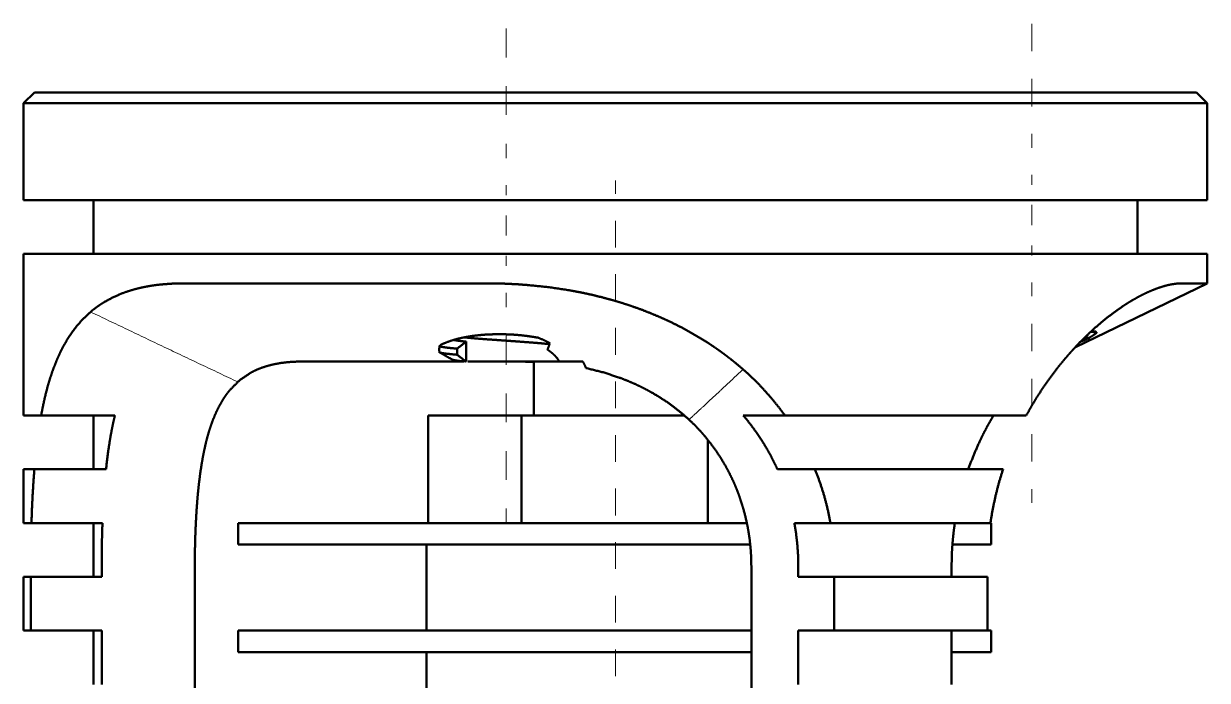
# Paper-space layout 'Layout1' of a CAD drawing. Header units: millimetres. Extents: x 0 to 420, y 0 to 297.
# Drawn here: x 28.75 to 72.75, y 175.57 to 199.97 of the extents above; entities that cross this region are included whole.
import ezdxf

# ---------------------------------------------------------------- set-up
doc = ezdxf.new("R2010")
doc.units = ezdxf.units.MM
doc.layers.add('170', color=7, linetype='Continuous', true_color=0xffffff)

psp = doc.layouts.get("Layout1")

# ---------------------------------------------------------------- linework, layer by layer
at = {"layer": '170', "color": 193, "linetype": 'Continuous', "lineweight": 13}
for p, q in [((46.693, 198.721), (46.693, 199.791)), ((66.23, 199.974), (66.23, 198.949)), ((46.693, 196.581), (46.693, 197.651)), ((66.23, 197.924), (66.23, 196.899)), ((66.23, 195.875), (66.23, 195.362)), ((46.693, 194.977), (46.693, 195.512)), ((50.753, 193.646), (50.753, 194.144)), ((66.23, 194.362), (66.23, 193.987)), ((46.693, 193.602), (46.693, 193.977)), ((66.23, 193.237), (66.23, 192.487)), ((46.693, 192.102), (46.693, 192.852)), ((66.23, 191.737), (66.23, 191.362)), ((46.693, 190.977), (46.693, 191.352)), ((50.753, 189.665), (50.753, 190.66)), ((66.23, 190.362), (66.23, 189.85)), ((46.693, 189.442), (46.693, 189.977)), ((66.23, 188.825), (66.23, 187.8)), ((46.693, 187.302), (46.693, 188.372)), ((50.753, 187.674), (50.753, 188.669)), ((50.753, 185.683), (50.753, 186.679)), ((66.23, 186.776), (66.23, 185.751)), ((46.693, 185.163), (46.693, 186.233)), ((50.753, 183.692), (50.753, 184.688)), ((66.23, 184.726), (66.23, 183.701)), ((46.693, 183.023), (46.693, 184.093)), ((50.753, 181.702), (50.753, 182.697)), ((66.23, 182.677), (66.23, 182.164)), ((46.693, 181.419), (46.693, 181.954)), ((50.753, 179.711), (50.753, 180.706)), ((50.753, 177.72), (50.753, 178.715)), ((50.753, 175.729), (50.753, 176.725))]:
    psp.add_line(p, q, dxfattribs=at)
at = {"layer": '170', "color": 155, "linetype": 'Continuous', "lineweight": 50}
for p, q in [((29.153, 197.419), (28.753, 197.019)), ((72.753, 197.019), (72.353, 197.419)), ((28.753, 197.019), (28.753, 193.419)), ((72.753, 193.419), (72.753, 197.019)), ((31.353, 193.419), (31.353, 191.419)), ((70.153, 191.419), (70.153, 193.419)), ((28.753, 191.419), (28.753, 185.419)), ((72.753, 190.325), (72.753, 191.419)), ((67.854, 187.952), (72.753, 190.325)), ((68.369, 188.306), (68.233, 188.32)), ((44.869, 187.899), (44.869, 187.672)), ((45.197, 188.159), (45.197, 187.419)), ((68.073, 188.165), (68.369, 188.306)), ((45.197, 187.419), (45.188, 187.419)), ((47.715, 187.419), (47.715, 185.419)), ((31.353, 185.419), (31.353, 183.419)), ((43.795, 185.419), (47.259, 185.419)), ((43.795, 185.419), (43.795, 181.419)), ((47.259, 185.419), (53.304, 185.419)), ((47.259, 185.419), (47.259, 181.419)), ((54.188, 184.493), (54.188, 181.419)), ((28.753, 183.419), (28.753, 181.419)), ((31.353, 181.419), (31.353, 179.419)), ((36.723, 181.419), (36.723, 180.619)), ((64.723, 181.419), (64.723, 180.619)), ((43.723, 180.619), (43.723, 177.419)), ((31.654, 179.819), (31.654, 179.419)), ((35.115, 163.199), (35.115, 179.819)), ((55.803, 179.819), (55.803, 163.199)), ((57.549, 179.419), (57.549, 179.819)), ((63.248, 179.819), (63.248, 179.419)), ((28.753, 179.419), (28.753, 177.419)), ((29.02, 179.419), (29.02, 177.419)), ((31.654, 179.419), (29.02, 179.419)), ((57.549, 179.419), (58.878, 179.419)), ((58.878, 177.419), (58.878, 179.419)), ((64.577, 179.419), (64.577, 177.419)), ((29.02, 177.419), (31.654, 177.419)), ((31.353, 177.419), (31.353, 175.419)), ((31.654, 177.419), (31.654, 175.419)), ((36.723, 177.419), (36.723, 176.619)), ((57.549, 175.419), (57.549, 177.419)), ((58.878, 177.419), (57.549, 177.419)), ((63.248, 177.419), (63.248, 175.419)), ((64.723, 177.419), (64.723, 176.619)), ((43.723, 176.619), (43.723, 173.419))]:
    psp.add_line(p, q, dxfattribs=at)
for points, knots in [([(32.104, 197.419), (31.058, 197.419), (29.635, 197.419), (29.153, 197.419)], [0, 0, 0.354606, 0.836858, 1, 1]), ([(72.353, 197.419), (71.918, 197.419), (70.631, 197.419), (68.544, 197.419), (65.741, 197.419), (62.334, 197.419), (58.461, 197.419), (54.278, 197.419), (49.953, 197.419), (45.66, 197.419), (41.572, 197.419), (37.854, 197.419), (36.181, 197.419), (33.291, 197.419), (32.104, 197.419)], [0, 0, 0.010805, 0.04278, 0.094636, 0.164287, 0.248927, 0.345151, 0.449084, 0.556542, 0.6632, 0.764764, 0.857144, 0.89871, 0.9705, 1, 1]), ([(31.759, 197.019), (30.693, 197.019), (29.244, 197.019), (28.753, 197.019)], [0, 0, 0.354606, 0.836859, 1, 1]), ([(72.753, 197.019), (72.65, 197.019), (71.833, 197.019), (70.228, 197.019), (67.896, 197.019), (66.483, 197.019), (63.231, 197.019), (59.514, 197.019), (57.523, 197.019), (53.371, 197.019), (49.121, 197.019), (44.931, 197.019), (40.96, 197.019), (39.102, 197.019), (35.731, 197.019), (32.92, 197.019), (31.759, 197.019)], [0, 0, 0.002512, 0.02246, 0.061608, 0.118493, 0.152947, 0.232271, 0.322959, 0.371521, 0.47281, 0.576484, 0.67867, 0.775553, 0.820865, 0.90311, 0.971673, 1, 1]), ([(28.753, 193.419), (28.876, 193.419), (29.851, 193.419), (31.759, 193.419)], [0, 0, 0.040887, 0.365397, 1, 1]), ([(31.759, 193.419), (34.248, 193.419), (37.354, 193.419), (40.96, 193.419), (44.931, 193.419), (49.121, 193.419), (53.371, 193.419), (55.469, 193.419), (59.514, 193.419), (63.231, 193.419), (66.483, 193.419), (69.148, 193.419), (70.228, 193.419), (71.833, 193.419), (72.65, 193.419), (72.753, 193.419)], [0, 0, 0.060725, 0.136483, 0.224447, 0.32133, 0.423516, 0.52719, 0.578372, 0.677041, 0.767729, 0.847053, 0.912049, 0.938392, 0.97754, 0.997488, 1, 1]), ([(31.759, 191.419), (30.693, 191.419), (29.244, 191.419), (28.753, 191.419)], [0, 0, 0.354606, 0.836859, 1, 1]), ([(72.753, 191.419), (72.342, 191.419), (71.125, 191.419), (69.148, 191.419), (66.483, 191.419), (63.231, 191.419), (59.514, 191.419), (55.469, 191.419), (53.371, 191.419), (49.121, 191.419), (44.931, 191.419), (40.96, 191.419), (39.102, 191.419), (35.731, 191.419), (32.92, 191.419), (31.759, 191.419)], [0, 0, 0.010022, 0.039709, 0.087951, 0.152947, 0.232271, 0.322959, 0.421628, 0.47281, 0.576484, 0.67867, 0.775553, 0.820865, 0.90311, 0.971673, 1, 1]), ([(34.727, 190.325), (34.3, 190.316), (33.889, 190.286), (33.689, 190.264), (33.494, 190.236), (33.303, 190.203), (33.115, 190.164), (32.932, 190.119), (32.752, 190.068), (32.577, 190.012), (32.405, 189.95), (32.074, 189.806), (31.759, 189.635)], [0, 0, 0.138569, 0.272127, 0.337168, 0.401131, 0.464092, 0.526132, 0.587324, 0.647744, 0.707478, 0.766635, 0.883696, 1, 1]), ([(34.727, 190.325), (36.299, 190.325), (39.853, 190.325), (43.835, 190.325), (45.939, 190.325)], [0, 0, 0.140224, 0.457228, 0.812409, 1, 1]), ([(57.051, 185.419), (56.814, 185.733), (56.567, 186.036), (56.31, 186.33), (56.042, 186.614), (55.904, 186.752), (55.764, 186.886), (55.62, 187.019), (55.474, 187.148), (55.325, 187.275), (55.174, 187.4), (55.02, 187.522), (54.864, 187.642), (54.785, 187.701), (54.706, 187.759), (54.625, 187.817), (54.544, 187.874), (54.381, 187.987), (54.217, 188.096), (53.883, 188.306), (53.543, 188.504), (53.196, 188.692), (52.844, 188.868), (52.486, 189.034), (52.122, 189.19), (51.753, 189.336), (51.377, 189.47), (51.188, 189.534), (50.997, 189.595), (50.807, 189.653), (50.616, 189.709), (50.233, 189.812), (49.848, 189.905), (49.462, 189.988), (49.074, 190.061), (48.293, 190.179), (47.508, 190.261), (47.114, 190.29), (46.721, 190.31), (46.329, 190.322), (45.939, 190.325)], [0, 0, 0.031198, 0.062248, 0.093202, 0.124102, 0.139547, 0.154995, 0.170456, 0.185934, 0.201437, 0.21697, 0.232535, 0.248142, 0.255961, 0.263793, 0.271638, 0.279492, 0.295187, 0.310854, 0.342127, 0.373352, 0.404564, 0.4358, 0.467091, 0.498464, 0.529953, 0.561586, 0.577436, 0.593259, 0.609049, 0.624814, 0.656272, 0.687655, 0.718985, 0.750283, 0.812849, 0.875478, 0.906773, 0.937953, 0.969023, 1, 1]), ([(66.025, 185.419), (66.201, 185.733), (66.383, 186.037), (66.57, 186.33), (66.761, 186.613), (66.957, 186.885), (67.156, 187.147), (67.257, 187.274), (67.359, 187.399), (67.461, 187.521), (67.564, 187.641), (67.616, 187.7), (67.668, 187.759), (67.72, 187.817), (67.772, 187.874), (67.876, 187.987), (67.981, 188.096), (68.189, 188.306), (68.396, 188.505), (68.602, 188.692), (68.807, 188.869), (69.01, 189.035), (69.211, 189.19), (69.41, 189.336), (69.606, 189.471), (69.703, 189.535), (69.799, 189.596), (69.894, 189.654), (69.987, 189.709), (70.17, 189.812), (70.348, 189.905), (70.521, 189.987), (70.689, 190.061), (70.851, 190.125), (71.007, 190.18), (71.158, 190.226), (71.303, 190.263), (71.442, 190.29), (71.575, 190.31), (71.7, 190.322), (71.819, 190.325)], [0, 0, 0.045896, 0.090937, 0.135168, 0.1786, 0.22123, 0.263084, 0.283733, 0.304203, 0.3245, 0.344622, 0.354617, 0.364567, 0.374475, 0.384332, 0.403844, 0.423071, 0.460682, 0.497194, 0.532629, 0.567012, 0.600369, 0.632712, 0.664047, 0.694378, 0.709141, 0.723588, 0.737715, 0.751532, 0.778252, 0.803781, 0.828151, 0.851403, 0.873577, 0.894693, 0.914766, 0.933821, 0.951852, 0.968858, 0.98489, 1, 1]), ([(71.819, 190.325), (72.336, 190.325), (72.753, 190.325)], [0, 0, 0.553801, 1, 1]), ([(29.403, 185.419), (29.477, 185.797), (29.559, 186.161), (29.65, 186.508), (29.75, 186.841), (29.859, 187.158), (29.979, 187.46), (30.042, 187.607), (30.109, 187.749), (30.143, 187.82), (30.178, 187.889), (30.213, 187.957), (30.249, 188.024), (30.4, 188.281), (30.561, 188.521), (30.733, 188.745), (30.915, 188.953), (31.109, 189.146), (31.314, 189.324), (31.421, 189.408), (31.53, 189.487), (31.643, 189.563), (31.759, 189.635)], [0, 0, 0.077426, 0.152108, 0.22423, 0.293856, 0.361122, 0.426376, 0.458362, 0.489948, 0.5056, 0.521142, 0.536554, 0.551826, 0.611634, 0.669659, 0.726243, 0.781751, 0.836558, 0.891006, 0.918206, 0.945441, 0.972706, 1, 1]), ([(46.796, 188.428), (46.409, 188.436), (46.034, 188.426), (45.942, 188.421), (45.851, 188.415), (45.806, 188.411), (45.761, 188.407), (45.717, 188.403), (45.673, 188.399), (45.501, 188.379), (45.335, 188.355), (45.175, 188.327), (45.021, 188.296), (44.947, 188.279), (44.874, 188.261), (44.803, 188.242), (44.734, 188.222), (44.602, 188.18), (44.478, 188.135), (44.36, 188.087), (44.25, 188.037)], [0, 0, 0.148905, 0.29311, 0.328448, 0.363511, 0.380941, 0.398256, 0.415423, 0.432438, 0.49907, 0.563505, 0.625854, 0.686193, 0.715642, 0.744559, 0.772825, 0.800409, 0.853641, 0.904504, 0.953226, 1, 1]), ([(47.887, 188.304), (47.615, 188.349), (47.342, 188.385), (47.069, 188.412), (46.796, 188.428)], [0, 0, 0.250821, 0.500915, 0.750546, 1, 1]), ([(68.369, 188.306), (68.455, 188.359), (68.531, 188.408), (68.595, 188.453), (68.647, 188.493)], [0, 0, 0.303237, 0.570985, 0.803371, 1, 1]), ([(68.444, 188.527), (68.552, 188.511), (68.604, 188.502), (68.647, 188.493)], [0, 0, 0.53263, 0.787005, 1, 1]), ([(68.627, 188.523), (68.62, 188.526), (68.585, 188.535), (68.537, 188.538), (68.507, 188.538), (68.474, 188.536), (68.449, 188.534)], [0, 0, 0.04751, 0.242978, 0.511333, 0.675616, 0.861233, 1, 1]), ([(44.25, 188.037), (44.234, 188.005), (44.222, 187.973), (44.211, 187.941), (44.203, 187.909), (44.193, 187.81)], [0, 0, 0.148054, 0.294063, 0.438044, 0.580672, 1, 1]), ([(44.193, 188.006), (44.194, 188.003), (44.197, 187.998), (44.203, 187.994), (44.211, 187.99), (44.221, 187.986), (44.248, 187.978), (44.283, 187.969), (44.328, 187.96), (44.381, 187.951), (44.411, 187.947), (44.443, 187.942), (44.477, 187.938), (44.513, 187.933), (44.591, 187.924), (44.676, 187.916), (44.768, 187.907), (44.869, 187.899)], [0, 0, 0.00577, 0.013448, 0.023539, 0.036416, 0.052255, 0.093, 0.146092, 0.211657, 0.289891, 0.333814, 0.380716, 0.430379, 0.482779, 0.595734, 0.719548, 0.854235, 1, 1]), ([(44.745, 188.222), (44.785, 188.214), (44.836, 188.204), (44.894, 188.195), (44.959, 188.186), (45.032, 188.177), (45.111, 188.168), (45.197, 188.159)], [0, 0, 0.089731, 0.203453, 0.332436, 0.476526, 0.635806, 0.810553, 1, 1]), ([(48.3, 188.065), (48.254, 188.07), (48.165, 188.079), (48.069, 188.089), (48.018, 188.094), (47.966, 188.099), (47.913, 188.103), (47.859, 188.108), (47.747, 188.117), (47.63, 188.126), (47.51, 188.135), (47.385, 188.144), (47.128, 188.163), (46.866, 188.182), (46.732, 188.192), (46.598, 188.201), (46.465, 188.211), (46.203, 188.229), (46.01, 188.242), (45.886, 188.251), (45.825, 188.256), (45.706, 188.265), (45.592, 188.274), (45.536, 188.279), (45.482, 188.284), (45.428, 188.289), (45.376, 188.294), (45.276, 188.303), (45.183, 188.313), (45.144, 188.317)], [0, 0, 0.014593, 0.042985, 0.073421, 0.089427, 0.105924, 0.122813, 0.140041, 0.175505, 0.212302, 0.250433, 0.289922, 0.371257, 0.454493, 0.496825, 0.539342, 0.581428, 0.664266, 0.72521, 0.764749, 0.784014, 0.821566, 0.85781, 0.875442, 0.892744, 0.909718, 0.92628, 0.957867, 0.987417, 1, 1]), ([(48.309, 188.104), (48.106, 188.209), (47.887, 188.304)], [0, 0, 0.48774, 1, 1]), ([(48.224, 187.865), (48.274, 187.983), (48.309, 188.104)], [0, 0, 0.504393, 1, 1]), ([(44.194, 187.775), (44.318, 187.7), (44.445, 187.626), (44.576, 187.553), (44.711, 187.481)], [0, 0, 0.243228, 0.490783, 0.742995, 1, 1]), ([(44.206, 187.764), (44.212, 187.761), (44.228, 187.754), (44.249, 187.748), (44.306, 187.735), (44.383, 187.722), (44.429, 187.716), (44.479, 187.71), (44.533, 187.704), (44.592, 187.698), (44.722, 187.685), (44.869, 187.672)], [0, 0, 0.009308, 0.035624, 0.068789, 0.155921, 0.27144, 0.340093, 0.41562, 0.497464, 0.585531, 0.780237, 1, 1]), ([(44.711, 187.481), (44.728, 187.45), (44.748, 187.419)], [0, 0, 0.492638, 1, 1]), ([(45.13, 187.419), (44.992, 187.435), (44.876, 187.45), (44.826, 187.458), (44.781, 187.466), (44.743, 187.474), (44.711, 187.481)], [0, 0, 0.327903, 0.60428, 0.723408, 0.829644, 0.922066, 1, 1]), ([(48.666, 187.419), (48.591, 187.532), (48.492, 187.645), (48.463, 187.674), (48.433, 187.702), (48.402, 187.73), (48.369, 187.757), (48.299, 187.812), (48.224, 187.865)], [0, 0, 0.214675, 0.452267, 0.515767, 0.580945, 0.647511, 0.715368, 0.85495, 1, 1]), ([(35.115, 179.819), (35.117, 180.224), (35.124, 180.626), (35.136, 181.024), (35.153, 181.418), (35.175, 181.809), (35.202, 182.196), (35.21, 182.292), (35.218, 182.388), (35.227, 182.483), (35.236, 182.577), (35.255, 182.763), (35.276, 182.947), (35.322, 183.306), (35.376, 183.655), (35.438, 183.992), (35.508, 184.319), (35.527, 184.4), (35.547, 184.479), (35.567, 184.557), (35.588, 184.635), (35.631, 184.786), (35.677, 184.933), (35.775, 185.215), (35.884, 185.48), (36.003, 185.729), (36.134, 185.962), (36.204, 186.073), (36.277, 186.178), (36.353, 186.279), (36.431, 186.375), (36.771, 186.714), (37.156, 186.982), (37.26, 187.039), (37.366, 187.091), (37.475, 187.139), (37.586, 187.183), (37.815, 187.258), (38.053, 187.317), (38.301, 187.363), (38.557, 187.395), (38.689, 187.405), (38.823, 187.413), (38.96, 187.417), (39.098, 187.419)], [0, 0, 0.041525, 0.082679, 0.123468, 0.1639, 0.203986, 0.243734, 0.253614, 0.263444, 0.273206, 0.282902, 0.302096, 0.321031, 0.358141, 0.394254, 0.429411, 0.463672, 0.472106, 0.480478, 0.488765, 0.496963, 0.513091, 0.528868, 0.559422, 0.588766, 0.61706, 0.644451, 0.657854, 0.671025, 0.683937, 0.696628, 0.745767, 0.793867, 0.805974, 0.81812, 0.830286, 0.8425, 0.867172, 0.892316, 0.918075, 0.944564, 0.958119, 0.971885, 0.985846, 1, 1]), ([(39.098, 187.419), (40.788, 187.419), (44.748, 187.419)], [0, 0, 0.299249, 1, 1]), ([(48.743, 187.419), (48.629, 187.419), (47.794, 187.419), (46.484, 187.419), (45.264, 187.419)], [0, 0, 0.03268, 0.272742, 0.649316, 1, 1]), ([(47.088, 187.419), (47.401, 187.415), (47.714, 187.404), (47.714, 187.404)], [0, 0, 0.499832, 0.99938, 1, 1]), ([(49.654, 187.178), (49.606, 187.298), (49.539, 187.419)], [0, 0, 0.482649, 1, 1]), ([(49.653, 187.178), (50.289, 187.02), (50.908, 186.818), (51.212, 186.7), (51.511, 186.569), (51.658, 186.5), (51.805, 186.427), (51.95, 186.351), (52.094, 186.272), (52.377, 186.105), (52.649, 185.928), (52.912, 185.739), (53.166, 185.54), (53.411, 185.329), (53.646, 185.108), (53.76, 184.993), (53.871, 184.875), (53.926, 184.815), (53.98, 184.754), (54.034, 184.692), (54.087, 184.63), (54.291, 184.376), (54.482, 184.114), (54.661, 183.845), (54.827, 183.568), (54.981, 183.284), (55.122, 182.992), (55.188, 182.843), (55.251, 182.692), (55.281, 182.615), (55.31, 182.539), (55.339, 182.462), (55.367, 182.385), (55.468, 182.075), (55.557, 181.762), (55.632, 181.445), (55.693, 181.126), (55.741, 180.803), (55.775, 180.478), (55.787, 180.314), (55.796, 180.149), (55.801, 179.984), (55.803, 179.819)], [0, 0, 0.062853, 0.125358, 0.156586, 0.187857, 0.203524, 0.219223, 0.234962, 0.250735, 0.282171, 0.313386, 0.344446, 0.375418, 0.406365, 0.437357, 0.452893, 0.468469, 0.476274, 0.484093, 0.491928, 0.49977, 0.531027, 0.562123, 0.593128, 0.624109, 0.655135, 0.686275, 0.70191, 0.717599, 0.725467, 0.73334, 0.741203, 0.749053, 0.780368, 0.811589, 0.842776, 0.873984, 0.905272, 0.936699, 0.952487, 0.968317, 0.984157, 1, 1]), ([(32.144, 185.419), (31.459, 185.419), (30.089, 185.419), (29.403, 185.419)], [0, 0, 0.249889, 0.749899, 1, 1]), ([(31.815, 183.419), (31.877, 183.952), (31.952, 184.463), (31.995, 184.71), (32.041, 184.952), (32.091, 185.188), (32.145, 185.419)], [0, 0, 0.264998, 0.519492, 0.643009, 0.764197, 0.883167, 1, 1]), ([(57.051, 185.419), (56.668, 185.419), (55.895, 185.419), (55.504, 185.419)], [0, 0, 0.247759, 0.747567, 1, 1]), ([(55.504, 185.418), (55.692, 185.188), (55.872, 184.952), (56.044, 184.71), (56.207, 184.463), (56.361, 184.211), (56.507, 183.953), (56.644, 183.688), (56.772, 183.419)], [0, 0, 0.12531, 0.250228, 0.374886, 0.499443, 0.624066, 0.748921, 0.874179, 1, 1]), ([(57.051, 185.419), (61.852, 185.419), (66.025, 185.419)], [0, 0, 0.534998, 1, 1]), ([(63.866, 183.419), (64.07, 183.952), (64.296, 184.463), (64.417, 184.71), (64.542, 184.952), (64.672, 185.188), (64.807, 185.419)], [0, 0, 0.258135, 0.510447, 0.634622, 0.757569, 0.879349, 1, 1]), ([(29.043, 181.419), (29.061, 181.932), (29.085, 182.436), (29.115, 182.932), (29.151, 183.418)], [0, 0, 0.256374, 0.508387, 0.756221, 1, 1]), ([(58.742, 181.419), (58.64, 181.932), (58.51, 182.436), (58.352, 182.932), (58.167, 183.418)], [0, 0, 0.251078, 0.500905, 0.750284, 1, 1]), ([(65.16, 183.419), (63.004, 183.419), (58.168, 183.419)], [0, 0, 0.308384, 1, 1]), ([(65.16, 183.418), (65.011, 182.932), (64.883, 182.436), (64.775, 181.932), (64.69, 181.419)], [0, 0, 0.247537, 0.496417, 0.747068, 1, 1]), ([(31.682, 181.419), (31.242, 181.419), (30.363, 181.419), (29.483, 181.419), (29.043, 181.419)], [0, 0, 0.166496, 0.499692, 0.833162, 1, 1]), ([(31.654, 179.819), (31.654, 180.087), (31.657, 180.355), (31.66, 180.622), (31.666, 180.889), (31.673, 181.154), (31.682, 181.419)], [0, 0, 0.167707, 0.335109, 0.502265, 0.668908, 0.8348, 1, 1]), ([(36.723, 181.419), (37.129, 181.419), (38.321, 181.419), (40.232, 181.419), (42.75, 181.419), (44.193, 181.419), (47.34, 181.419), (50.683, 181.419), (54.029, 181.419), (55.642, 181.419)], [0, 0, 0.021426, 0.084463, 0.185461, 0.318571, 0.39482, 0.561185, 0.737906, 0.914749, 1, 1]), ([(57.549, 179.819), (57.54, 180.222), (57.512, 180.622), (57.467, 181.022), (57.402, 181.419)], [0, 0, 0.25048, 0.500278, 0.749944, 1, 1]), ([(58.742, 181.419), (60.843, 181.419), (64.69, 181.419)], [0, 0, 0.353175, 1, 1]), ([(63.248, 179.819), (63.251, 180.087), (63.261, 180.355), (63.278, 180.622), (63.301, 180.889), (63.331, 181.154), (63.368, 181.419)], [0, 0, 0.167133, 0.334062, 0.500941, 0.667602, 0.833904, 1, 1]), ([(55.761, 180.619), (54.145, 180.619), (50.787, 180.619), (47.426, 180.619), (44.257, 180.619), (41.466, 180.619), (40.264, 180.619), (38.336, 180.619), (37.133, 180.619), (36.723, 180.619)], [0, 0, 0.084881, 0.261269, 0.437854, 0.604312, 0.750915, 0.814033, 0.915287, 0.978508, 1, 1]), ([(64.723, 180.619), (64.079, 180.619), (63.288, 180.619)], [0, 0, 0.44877, 1, 1]), ([(64.577, 179.419), (62.792, 179.419), (58.878, 179.419)], [0, 0, 0.313187, 1, 1]), ([(36.723, 177.419), (37.134, 177.419), (38.341, 177.419), (40.275, 177.419), (42.821, 177.419), (45.831, 177.419), (47.455, 177.419), (50.823, 177.419), (54.185, 177.419), (55.802, 177.419)], [0, 0, 0.021515, 0.0848, 0.186142, 0.3196, 0.477346, 0.562479, 0.739016, 0.915247, 1, 1]), ([(58.878, 177.419), (62.792, 177.419), (64.577, 177.419)], [0, 0, 0.686813, 1, 1]), ([(55.802, 176.619), (52.517, 176.619), (49.127, 176.619), (45.831, 176.619), (42.821, 176.619), (40.275, 176.619), (38.341, 176.619), (37.134, 176.619), (36.723, 176.619)], [0, 0, 0.172177, 0.349868, 0.522654, 0.6804, 0.813858, 0.9152, 0.978485, 1, 1]), ([(64.723, 176.619), (64.557, 176.619), (63.247, 176.619)], [0, 0, 0.112899, 1, 1])]:
    psp.add_open_spline(points, degree=1, knots=knots, dxfattribs=at)
at = {"layer": '170', "color": 193, "linetype": 'Continuous', "lineweight": 13}
psp.add_open_spline([(50.753, 191.656), (50.753, 192.651)], degree=1, dxfattribs=at)
at = {"layer": '170', "color": 155, "linetype": 'Continuous', "lineweight": 13}
for points, knots in [([(36.711, 186.663), (33.974, 187.959), (31.24, 189.263)], [0, 0, 0.49999, 1, 1]), ([(55.495, 187.13), (54.723, 186.407), (53.95, 185.689), (53.719, 185.475), (53.487, 185.261)], [0, 0, 0.385326, 0.769937, 0.885003, 1, 1])]:
    psp.add_open_spline(points, degree=1, knots=knots, dxfattribs=at)
at = {"layer": '170', "color": 155, "linetype": 'Continuous', "lineweight": 50}
for points in [[(44.869, 187.899), (45.197, 188.159)], [(45.188, 187.419), (44.869, 187.672)], [(45.13, 187.419), (44.748, 187.419)], [(48.666, 187.419), (49.539, 187.419)], [(28.753, 185.419), (29.403, 185.419)], [(29.151, 183.419), (28.753, 183.419)], [(29.151, 183.419), (31.815, 183.419)], [(56.772, 183.419), (58.167, 183.419)], [(28.753, 181.419), (29.043, 181.419)], [(58.742, 181.419), (57.402, 181.419)], [(29.02, 179.419), (28.753, 179.419)], [(28.753, 177.419), (29.02, 177.419)], [(64.576, 177.419), (64.723, 177.419)]]:
    psp.add_open_spline(points, degree=1, dxfattribs=at)

doc.saveas('drawing.dxf')
